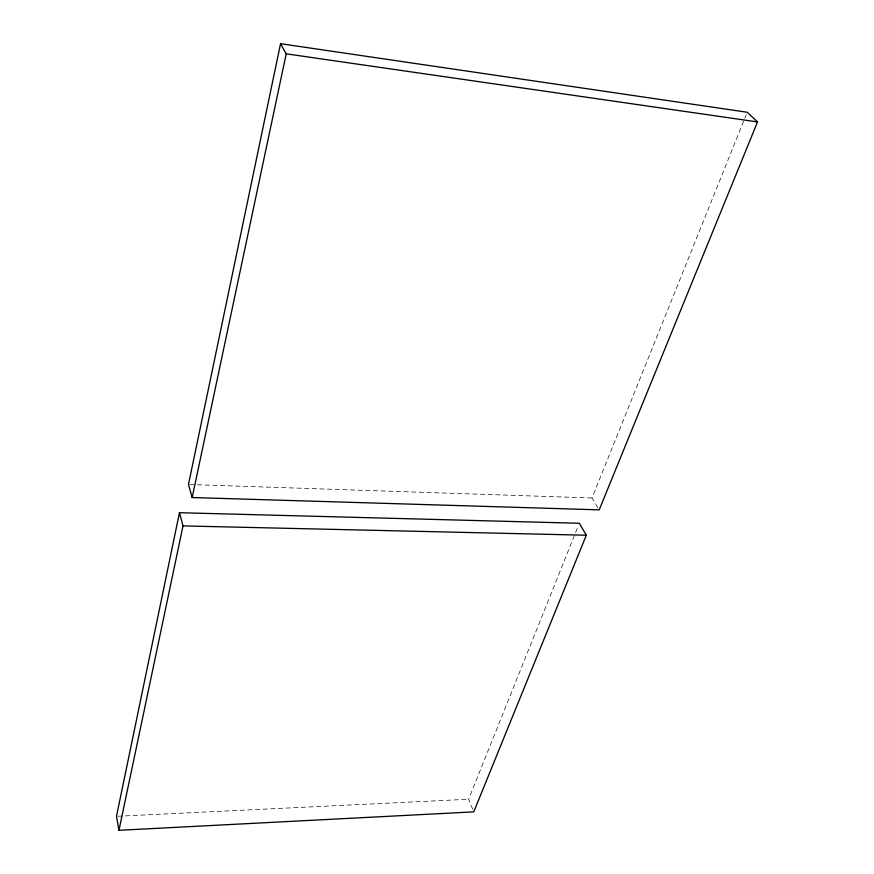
<?xml version="1.0" encoding="UTF-8"?>
<svg xmlns="http://www.w3.org/2000/svg" width="874" height="874" viewBox="0 0 874 874"><rect width="100%" height="100%" fill="white"/><g stroke="black" fill="none" stroke-linecap="round" stroke-linejoin="round"><path stroke-width="0.66" stroke-dasharray="4.37 3.28" d="M472.736 809.346L468.617 799.24L578.304 525.787M597.903 507.696L592.015 497.983L746.199 114.789M117.848 816.25L468.617 799.24M189.822 484.524L592.015 497.983"/><path stroke-width="1.31" d="M179.454 512.71L116.482 816.316L118.962 830.3L473.763 811.87L586.312 535.227L579.32 523.264L179.454 512.71L183.016 525.908L118.962 830.3M280.543 43.7L188.467 484.469L192.171 497.535L599.214 509.848L757.518 121.934L747.215 112.254L280.543 43.7L286.213 53.827L192.171 497.535M183.016 525.908L586.312 535.227M286.213 53.827L757.518 121.934"/></g></svg>
